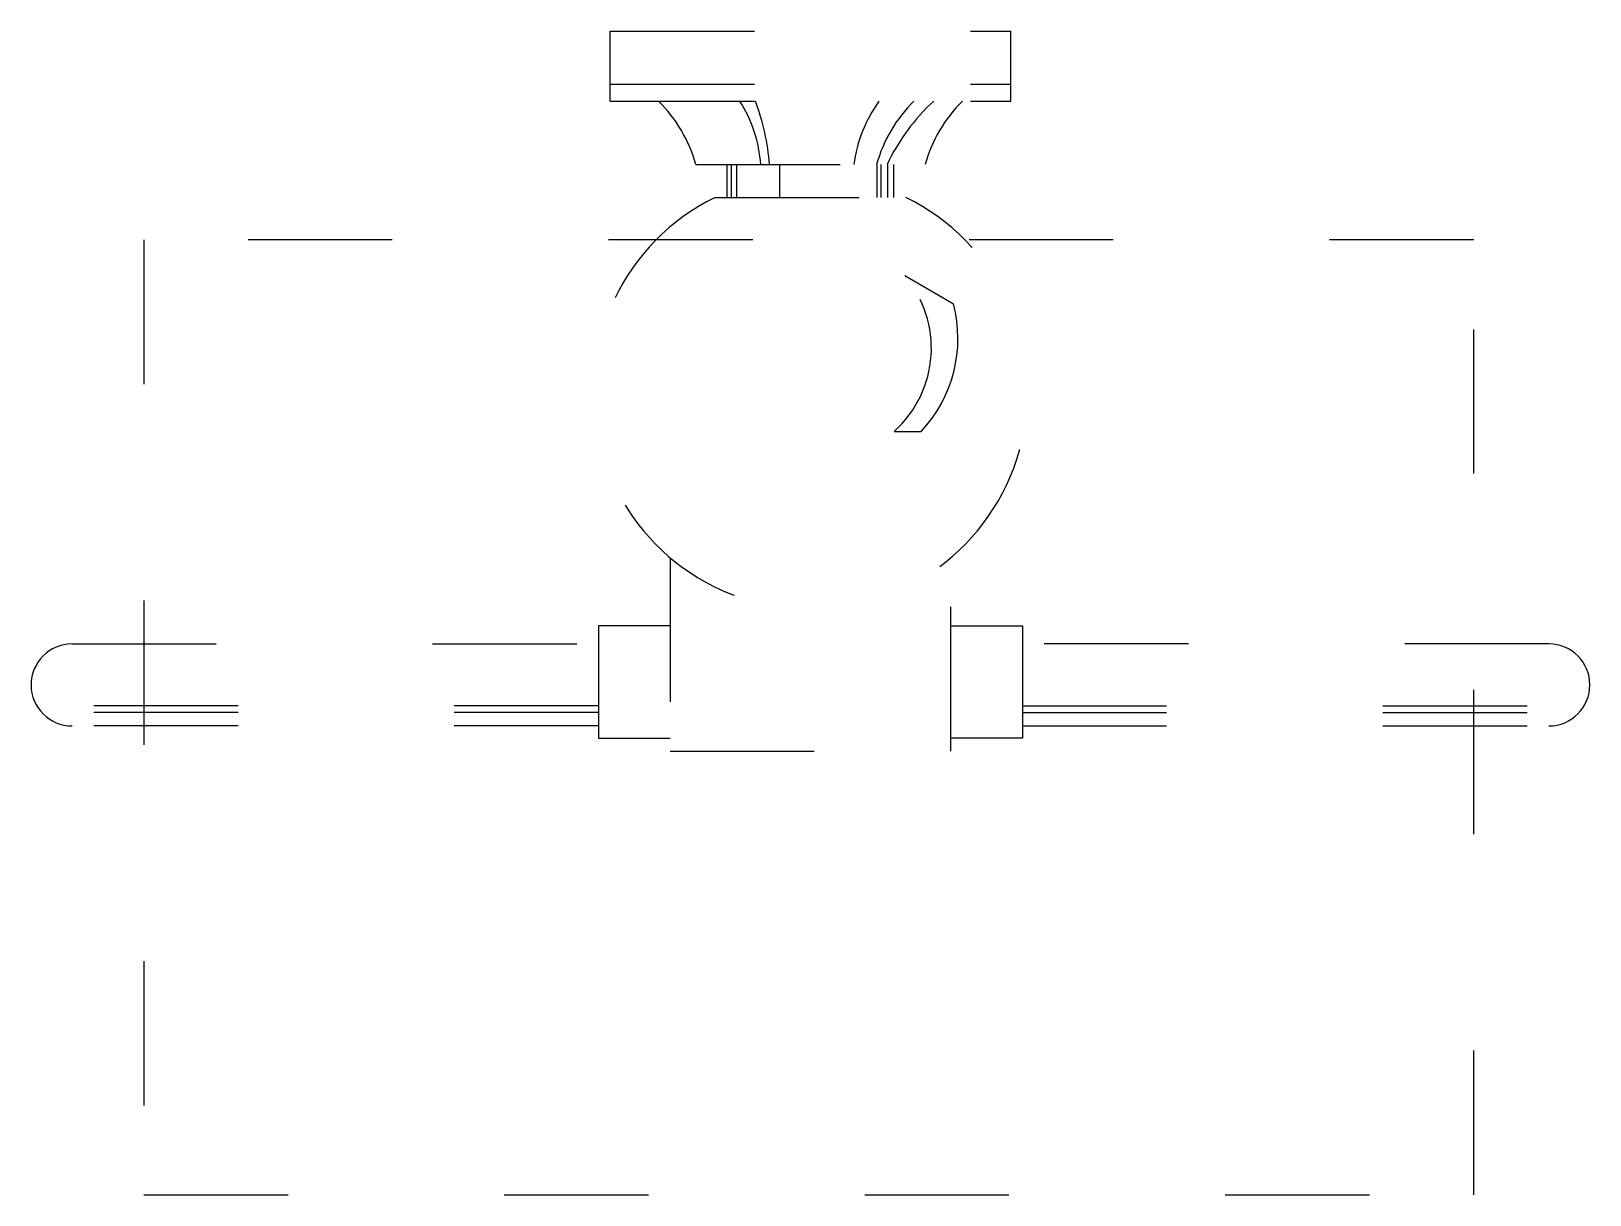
# Model space of a CAD drawing. Header units: millimetres. Extents: x 3162 to 221128, y -144913 to 11496.
# Drawn here: x 187539.3 to 187669, y -21845.4 to -21748.6 of the extents above; entities that cross this region are included whole.
import ezdxf

# ---------------------------------------------------------------- set-up
doc = ezdxf.new("R2010")
doc.units = ezdxf.units.MM
doc.header["$LTSCALE"] = 10
doc.linetypes.add('ACAD_ISO03W100', pattern=[30, 12, -18])

# ---------------------------------------------------------------- blocks, each defined once
blk = doc.blocks.new('海龙工具_2009110106373373')
at = {"linetype": 'ACAD_ISO03W100', "ltscale": 0.1}
for p, q in [((-16.67, 0), (16.67, 0)), ((-16.67, -5.83), (-16.67, 0)), ((16.67, -5.83), (16.67, 0)), ((-16.67, -5.83), (16.67, -5.83)), ((-9.54, -11.1), (9.54, -11.1)), ((-6.93, -13.83), (-6.93, -11.1)), ((6.93, -13.83), (6.93, -11.1)), ((-7.95, -13.83), (7.95, -13.83))]:
    blk.add_line(p, q, dxfattribs=at)
at = {"color": 8, "linetype": 'ACAD_ISO03W100', "ltscale": 0.1}
for p, q in [((-16.67, -4.41), (16.67, -4.41)), ((-6.56, -13.83), (-6.56, -11.1)), ((-6.12, -13.83), (-6.12, -11.1)), ((-2.54, -13.83), (-2.54, -11.1)), ((5.56, -13.83), (5.56, -11.1)), ((5.88, -13.83), (5.88, -11.1)), ((6.44, -13.83), (6.44, -11.1)), ((7.84, -20.34), (11.9, -22.7)), ((6.96, -33.3), (9.22, -33.3))]:
    blk.add_line(p, q, dxfattribs=at)
blk.add_lwpolyline([(-55.48, -96.81), (55.2, -96.81), (55.2, -17.37), (-55.48, -17.37)], close=True, dxfattribs=at)
at = {"linetype": 'ACAD_ISO03W100', "ltscale": 0.1}
for points in [[(-11.68, -43.81), (-11.68, -59.89), (11.68, -59.89), (11.68, -43.81)], [(-11.68, -49.47), (-17.64, -49.47), (-17.64, -58.82), (-11.68, -58.82)], [(11.68, -49.47), (17.64, -49.47), (17.64, -58.82), (11.68, -58.82)], [(-61.45, -50.98), (-17.64, -50.98)], [(61.45, -50.98), (17.64, -50.98)], [(-17.64, -57.79), (-61.45, -57.79)], [(17.64, -57.79), (61.45, -57.79)]]:
    blk.add_lwpolyline(points, dxfattribs=at)
at = {"color": 8, "linetype": 'ACAD_ISO03W100', "ltscale": 0.1}
for points in [[(-17.64, -56.14), (-64.37, -56.14)], [(-17.64, -56.69), (-63.96, -56.69)], [(17.64, -56.14), (64.37, -56.14)], [(17.64, -56.69), (63.96, -56.69)]]:
    blk.add_lwpolyline(points, dxfattribs=at)
at = {"linetype": 'ACAD_ISO03W100', "ltscale": 0.1}
for centre, radius, start, end in [((-20.9, -14.23), 11.78, 15.3828, 45.4987), ((20.9, -14.23), 11.78, 134.5013, 164.6172), ((0, -30.04), 18.05, 116.1175, 63.8825), ((-61.45, -54.39), 3.41, 90, 270), ((61.45, -54.39), 3.41, 270, 90)]:
    blk.add_arc(centre, radius, start, end, dxfattribs=at)
at = {"color": 8, "linetype": 'ACAD_ISO03W100', "ltscale": 0.1}
for centre, radius, start, end in [((-15.29, -11.83), 11.17, 3.7227, 32.4859), ((-22.19, -12.5), 18.83, 4.2436, 20.7431), ((14.73, -12.44), 11.19, 143.8042, 173.1553), ((16.86, -14.23), 11.78, 134.5013, 164.6172), ((21.58, -18.21), 16.78, 132.4216, 154.9263), ((0.75, -26.37), 9.31, 311.8793, 40.3803), ((0.89, -25.55), 11.38, 317.035, 14.508)]:
    blk.add_arc(centre, radius, start, end, dxfattribs=at)

msp = doc.modelspace()

# ---------------------------------------------------------------- block references
at = {"ltscale": 30}
msp.add_blockref('海龙工具_2009110106373373', (187604.18, -21748.62), dxfattribs=at)

doc.saveas('drawing.dxf')
